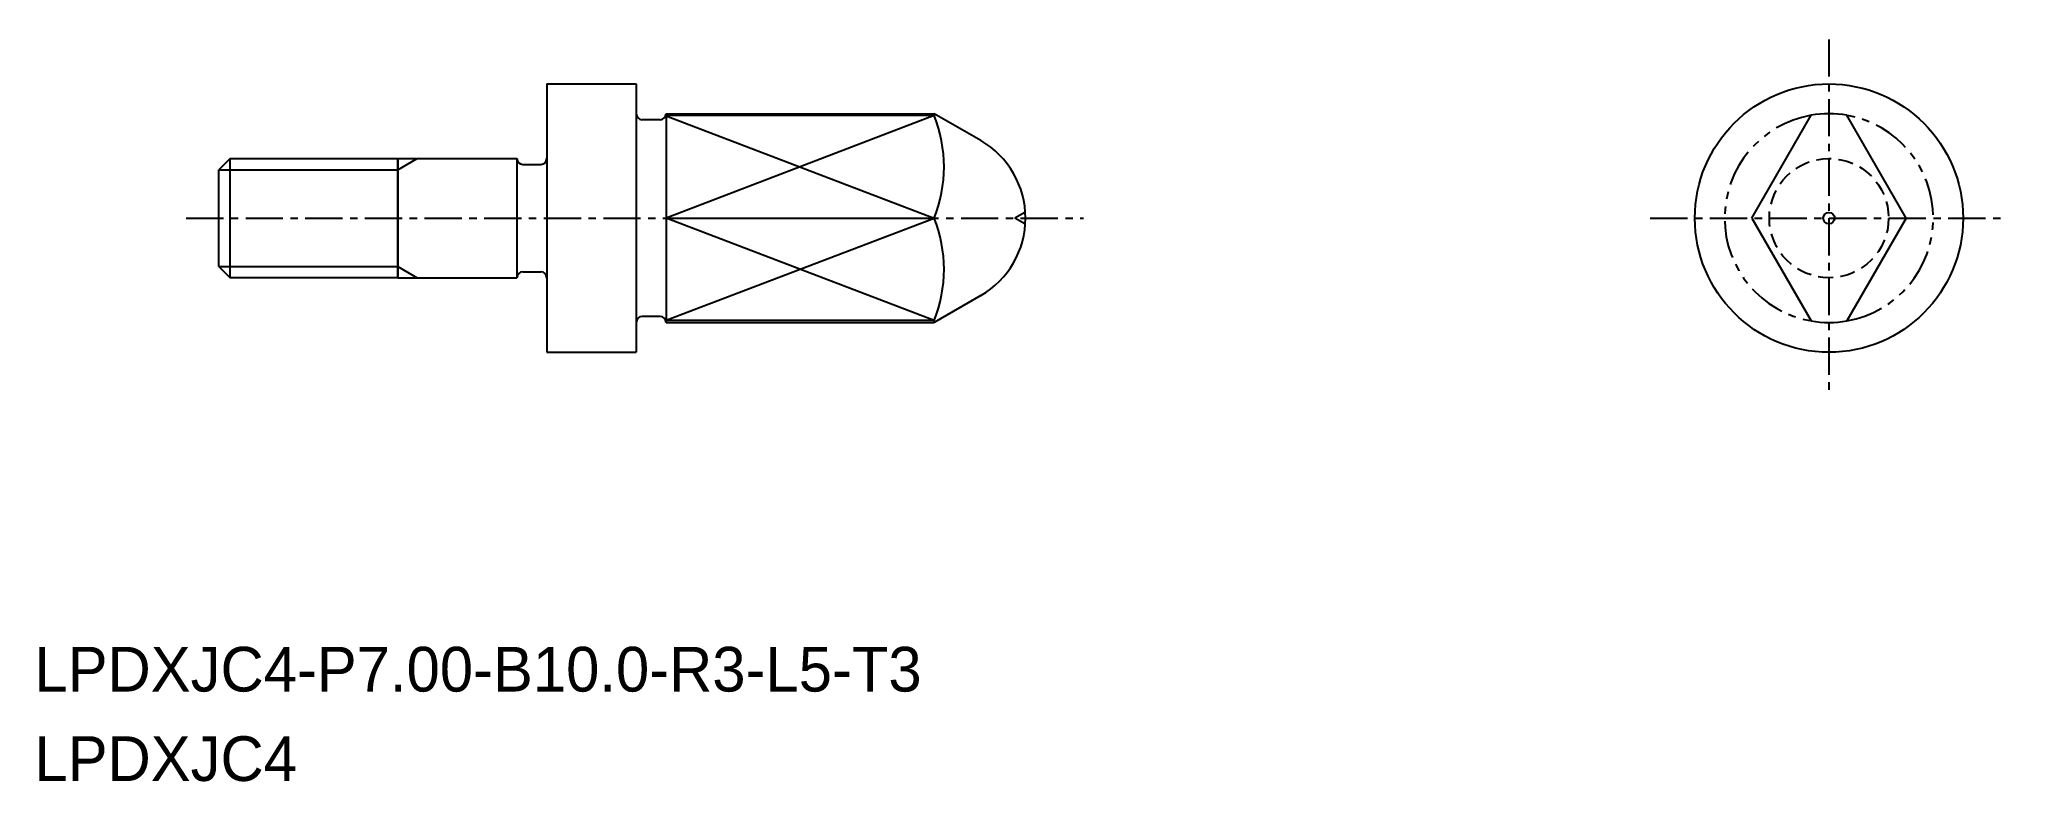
# Model space of a CAD drawing. Extents: x -1558.6 to -1492.6, y -547.6 to -522.7.
import ezdxf

# ---------------------------------------------------------------- set-up
doc = ezdxf.new("R2010")
doc.units = 0
for name, pattern in [('CENTER', [2, 1.25, -0.25, 0.25, -0.25]), ('DASHED', [0.75, 0.5, -0.25]), ('PHANTOM', [2.5, 1.25, -0.25, 0.25, -0.25, 0.25, -0.25])]:
    doc.linetypes.add(name, pattern=pattern)
doc.layers.get('0').update_dxf_attribs({"linetype": 'CONTINUOUS'})
doc.layers.add('CENTER', color=1, linetype='CENTER')

msp = doc.modelspace()

# ---------------------------------------------------------------- linework, layer by layer
at = {"color": 7, "linetype": 'CONTINUOUS'}
for p, q in [((-1541.597, -524.198), (-1538.597, -524.198)), ((-1541.597, -524.198), (-1541.597, -533.198)), ((-1537.797, -525.398), (-1538.397, -525.398)), ((-1537.597, -525.198), (-1537.597, -532.198)), ((-1537.597, -525.198), (-1528.597, -525.198)), ((-1501.169, -528.698), (-1499.178, -525.249)), ((-1495.987, -528.698), (-1497.978, -525.249)), ((-1552.218, -526.698), (-1552.597, -527.077)), ((-1552.218, -530.698), (-1552.218, -526.698)), ((-1552.218, -526.698), (-1546.597, -526.698)), ((-1546.597, -526.698), (-1546.597, -530.698)), ((-1546.597, -526.698), (-1542.597, -526.698)), ((-1546.597, -530.698), (-1546.597, -526.698)), ((-1542.597, -526.698), (-1542.597, -530.698)), ((-1542.397, -526.898), (-1541.797, -526.898)), ((-1552.597, -530.319), (-1552.597, -527.077)), ((-1537.597, -528.698), (-1528.597, -528.698)), ((-1501.169, -528.698), (-1499.178, -532.146)), ((-1495.987, -528.698), (-1497.978, -532.146)), ((-1552.597, -530.319), (-1552.218, -530.698)), ((-1546.597, -530.698), (-1552.218, -530.698)), ((-1546.597, -530.698), (-1542.597, -530.698)), ((-1542.397, -530.498), (-1541.797, -530.498)), ((-1537.797, -531.998), (-1538.397, -531.998)), ((-1537.597, -532.198), (-1528.597, -532.198)), ((-1541.597, -533.198), (-1538.597, -533.198))]:
    msp.add_line(p, q, dxfattribs=at)
at = {"linetype": 'CONTINUOUS'}
for p, q in [((-1538.597, -524.198), (-1538.597, -533.198)), ((-1528.597, -525.261), (-1537.597, -525.261)), ((-1527.035, -526.099), (-1528.597, -525.198)), ((-1528.597, -525.198), (-1528.597, -525.261)), ((-1527.035, -531.296), (-1528.597, -532.198)), ((-1528.597, -532.134), (-1537.597, -532.134)), ((-1528.597, -532.198), (-1528.597, -532.134))]:
    msp.add_line(p, q, dxfattribs=at)
at = {"color": 3, "linetype": 'CONTINUOUS'}
for p, q in [((-1528.597, -525.261), (-1537.597, -528.698)), ((-1537.597, -525.272), (-1528.597, -528.698)), ((-1546.597, -527.077), (-1545.941, -526.698)), ((-1552.597, -527.077), (-1546.597, -527.077)), ((-1537.597, -532.123), (-1528.597, -528.698)), ((-1528.597, -532.134), (-1537.597, -528.698)), ((-1552.597, -530.319), (-1546.597, -530.319)), ((-1546.597, -530.319), (-1545.941, -530.698))]:
    msp.add_line(p, q, dxfattribs=at)
at = {"color": 3}
for p in [(-1525.554, -528.506), (-1525.554, -528.89)]:
    msp.add_line(p, (-1525.893, -528.698), dxfattribs=at)
at = {"linetype": 'CONTINUOUS'}
msp.add_circle((-1498.578, -528.698), 4.5, dxfattribs=at)
at = {"color": 3, "linetype": 'DASHED'}
msp.add_circle((-1498.578, -528.698), 2, dxfattribs=at)
msp.add_circle((-1498.578, -528.698), 0.192)
at = {"color": 7, "linetype": 'CONTINUOUS'}
for centre, start, end in [((-1538.397, -525.198), 180, 270), ((-1537.797, -525.198), 270, 0), ((-1542.397, -526.698), 180, 270), ((-1541.797, -526.698), 270, 0), ((-1542.397, -530.698), 90, 180), ((-1541.797, -530.698), 0, 90), ((-1538.397, -532.198), 90, 180), ((-1537.797, -532.198), 0, 90)]:
    msp.add_arc(centre, 0.2, start, end, dxfattribs=at)
at = {"linetype": 'CONTINUOUS'}
for centre, radius, start, end in [((-1532.945, -526.979), 4.675, 338.43689, 21.56319), ((-1528.535, -528.698), 3, 300, 60), ((-1532.945, -530.416), 4.675, 338.43681, 21.56311)]:
    msp.add_arc(centre, radius, start, end, dxfattribs=at)
at = {"color": 3, "linetype": 'PHANTOM'}
for start, end in [(99.87089, 260.12911), (279.87089, 80.12911)]:
    msp.add_arc((-1498.578, -528.698), 3.5, start, end, dxfattribs=at)
for start, end in [(80.12911, 99.87089), (260.12911, 279.87089)]:
    msp.add_arc((-1498.578, -528.698), 3.5, start, end)
at = {"layer": 'CENTER', "color": 1, "linetype": 'CENTER'}
for p, q in [((-1498.578, -522.703), (-1498.578, -534.693)), ((-1553.699, -528.698), (-1523.594, -528.698)), ((-1504.573, -528.698), (-1492.583, -528.698))]:
    msp.add_line(p, q, dxfattribs=at)

# ---------------------------------------------------------------- texts
for s, p in [('LPDXJC4-P7.00-B10.0-R3-L5-T3', (-1558.787, -544.58)), ('LPDXJC4', (-1558.787, -547.58))]:
    msp.add_text(s, height=1.5).set_placement(p)

doc.saveas('drawing.dxf')
